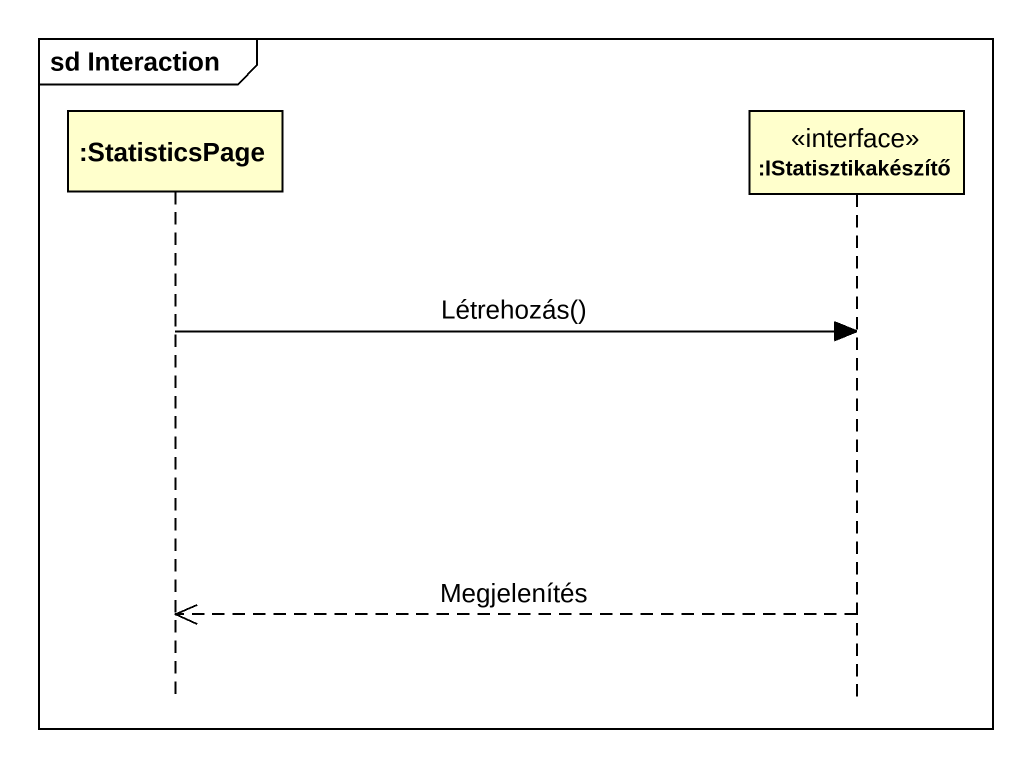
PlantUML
@startuml
mainframe sd Interaction
hide footbox
participant ":StatisticsPage" as StatisticsPage
participant ":IStatisztikakészítő" as IStatisztikakészítő <<interface>>

StatisticsPage -> IStatisztikakészítő : Létrehozás()
IStatisztikakészítő -->> StatisticsPage : Megjelenítés
@enduml
